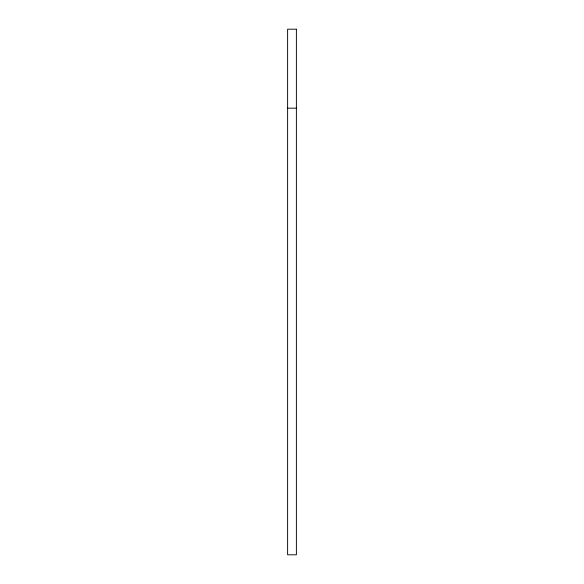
<?xml version="1.0" encoding="UTF-8"?>
<svg xmlns="http://www.w3.org/2000/svg" width="584" height="584" viewBox="0 0 584 584"><rect width="100%" height="100%" fill="white"/><g stroke="black" fill="none" stroke-linecap="round" stroke-linejoin="round"><path stroke-width="0.88" d="M287.613 108.171L296.387 108.171M296.387 29.2L287.613 29.2L287.613 554.8L296.387 554.8L296.387 29.2"/></g></svg>
